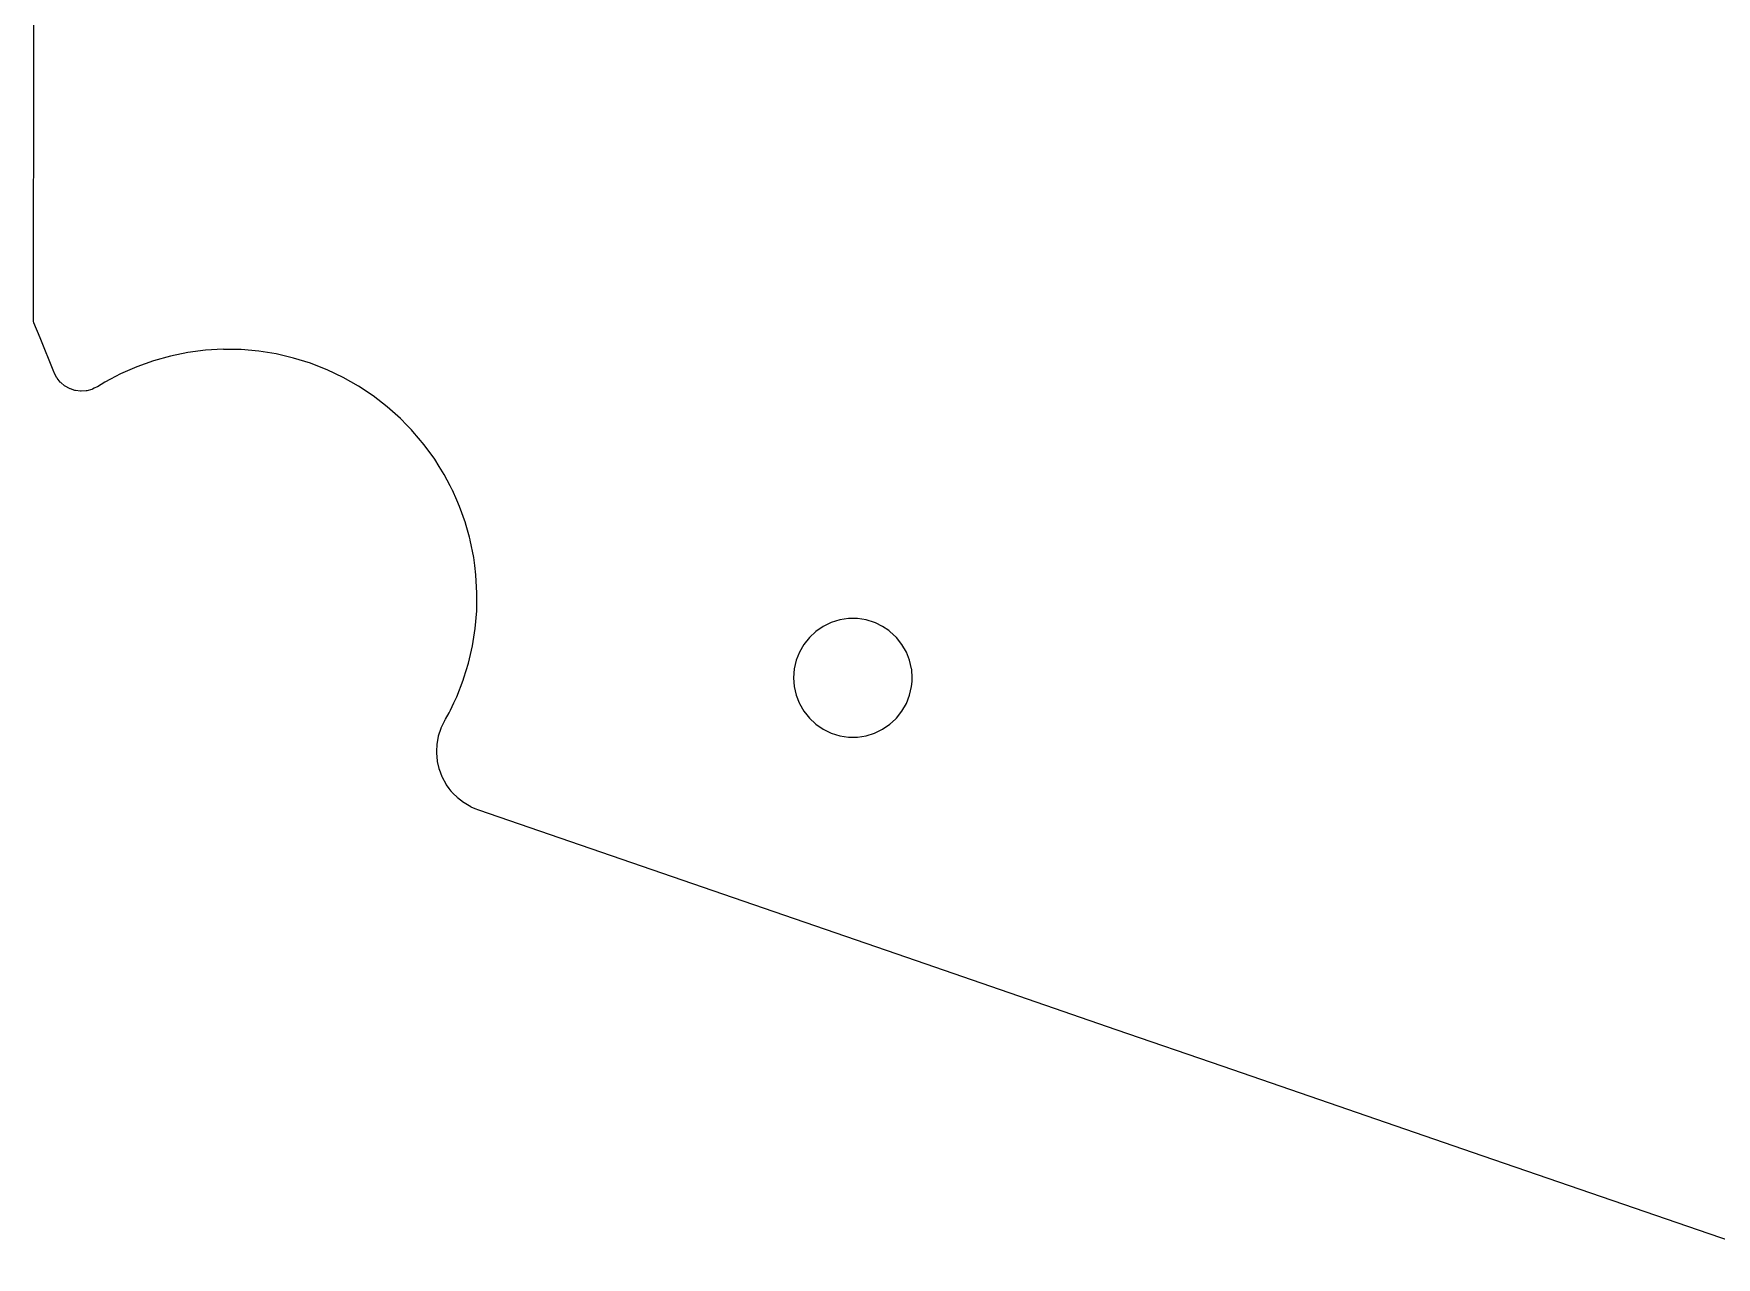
# Model space of a CAD drawing. Extents: x 51 to 261, y -150 to -32.
# Drawn here: x 156.8 to 208, y -143.5 to -106.4 of the extents above; entities that cross this region are included whole.
import ezdxf

# ---------------------------------------------------------------- set-up
doc = ezdxf.new("R2010")
doc.units = 0
doc.layers.add('BLACK', color=7, linetype='CONTINUOUS')

msp = doc.modelspace()

# ---------------------------------------------------------------- linework, layer by layer
at = {"layer": 'BLACK', "linetype": 'CONTINUOUS'}
for p, q in [((156.803451, -108.183003), (156.803879, -105.573323)), ((156.802608, -113.32402), (156.803451, -108.183003)), ((156.802403, -114.574606), (156.802608, -113.32402)), ((156.802318, -115.091963), (156.802403, -114.574606)), ((156.811377, -115.138502), (156.802318, -115.091963)), ((156.9962, -115.595088), (156.811377, -115.138502)), ((157.417145, -116.634988), (156.9962, -115.595088)), ((161.493549, -116.045332), (160.964471, -116.151625)), ((162.028842, -115.97703), (161.493549, -116.045332)), ((162.028852, -115.977029), (162.028842, -115.97703)), ((162.567651, -115.947061), (162.028852, -115.977029)), ((162.567652, -115.947061), (162.567651, -115.947061)), ((162.567653, -115.947061), (162.567652, -115.947061)), ((162.586146, -115.947352), (162.567653, -115.947061)), ((163.107215, -115.955578), (162.586146, -115.947352)), ((163.644816, -116.002541), (163.107215, -115.955578)), ((164.177675, -116.087705), (163.644816, -116.002541)), ((164.177691, -116.087708), (164.177675, -116.087705)), ((164.703133, -116.210644), (164.177691, -116.087708)), ((157.425843, -116.656476), (157.417145, -116.634988)), ((159.935776, -116.475806), (159.441357, -116.692054)), ((160.444346, -116.295357), (159.935776, -116.475806)), ((160.964471, -116.151625), (160.444346, -116.295357)), ((164.703143, -116.210647), (164.703133, -116.210644)), ((165.218469, -116.370725), (164.703143, -116.210647)), ((165.218475, -116.370727), (165.218469, -116.370725)), ((165.38708, -116.436614), (165.218475, -116.370727)), ((165.721101, -116.567141), (165.38708, -116.436614)), ((166.208421, -116.798876), (165.721101, -116.567141)), ((157.431171, -116.667924), (157.425843, -116.656476)), ((157.501687, -116.801229), (157.431171, -116.667924)), ((157.503765, -116.805157), (157.501687, -116.801229)), ((157.516908, -116.825087), (157.503765, -116.805157)), ((157.610671, -116.941178), (157.516908, -116.825087)), ((157.627388, -116.958218), (157.610671, -116.941178)), ((157.740731, -117.053407), (157.627388, -116.958218)), ((157.741656, -117.054184), (157.740731, -117.053407)), ((157.761325, -117.067703), (157.741656, -117.054184)), ((157.891875, -117.139999), (157.761325, -117.067703)), ((157.913769, -117.149497), (157.891875, -117.139999)), ((157.92229, -117.152254), (157.913769, -117.149497)), ((158.055749, -117.195432), (157.92229, -117.152254)), ((158.640809, -117.131316), (158.58975, -117.156512)), ((158.728954, -117.087817), (158.640809, -117.131316)), ((158.739422, -117.082006), (158.728954, -117.087817)), ((158.963613, -116.942999), (158.739422, -117.082006)), ((158.963619, -116.942995), (158.963613, -116.942999)), ((158.963622, -116.942994), (158.963619, -116.942995)), ((159.138487, -116.851143), (158.963622, -116.942994)), ((159.441357, -116.692054), (159.138487, -116.851143)), ((166.208428, -116.79888), (166.208421, -116.798876)), ((166.208439, -116.798885), (166.208428, -116.79888)), ((166.213006, -116.801471), (166.208439, -116.798885)), ((166.67802, -117.064782), (166.213006, -116.801471)), ((167.127451, -117.363478), (166.67802, -117.064782)), ((158.079066, -117.20056), (158.055749, -117.195432)), ((158.227211, -117.218434), (158.079066, -117.20056)), ((158.251077, -117.218999), (158.227211, -117.218434)), ((158.399906, -117.208152), (158.251077, -117.218999)), ((158.42344, -117.204132), (158.399906, -117.208152)), ((158.567426, -117.164966), (158.42344, -117.204132)), ((158.58975, -117.156512), (158.567426, -117.164966)), ((167.127456, -117.363482), (167.127451, -117.363478)), ((167.554419, -117.693434), (167.127456, -117.363482)), ((167.554422, -117.693437), (167.554419, -117.693434)), ((167.554428, -117.693442), (167.554422, -117.693437)), ((167.554443, -117.693454), (167.554428, -117.693442)), ((167.956826, -118.053029), (167.554443, -117.693454)), ((167.956829, -118.053032), (167.956826, -118.053029)), ((167.956831, -118.053034), (167.956829, -118.053032)), ((168.146404, -118.24847), (167.956831, -118.053034)), ((168.236463, -118.341314), (168.146404, -118.24847)), ((168.286259, -118.39265), (168.236463, -118.341314)), ((168.332549, -118.440371), (168.286259, -118.39265)), ((168.332566, -118.44039), (168.332549, -118.440371)), ((168.679684, -118.85349), (168.332566, -118.44039)), ((168.679698, -118.853508), (168.679684, -118.85349)), ((168.679709, -118.853521), (168.679698, -118.853508)), ((168.996531, -119.290364), (168.679709, -118.853521)), ((169.134836, -119.512876), (168.996531, -119.290364)), ((169.281404, -119.748681), (169.134836, -119.512876)), ((169.463205, -120.093855), (169.281404, -119.748681)), ((169.52983, -120.220352), (169.463205, -120.093855)), ((169.532879, -120.22614), (169.52983, -120.220352)), ((169.667659, -120.533358), (169.532879, -120.22614)), ((169.749678, -120.720311), (169.667659, -120.533358)), ((169.92746, -121.219594), (169.749678, -120.720311)), ((169.930694, -121.228676), (169.92746, -121.219594)), ((169.930701, -121.228698), (169.930694, -121.228676)), ((170.048605, -121.653513), (169.930701, -121.228698)), ((170.072888, -121.741005), (170.048605, -121.653513)), ((170.075013, -121.748661), (170.072888, -121.741005)), ((170.181894, -122.277607), (170.075013, -121.748661)), ((170.213004, -122.519269), (170.181894, -122.277607)), ((170.248755, -122.796982), (170.213004, -122.519269)), ((170.250795, -122.812826), (170.248755, -122.796982)), ((170.281366, -123.351596), (170.250795, -122.812826)), ((170.273451, -123.891174), (170.281366, -123.351596)), ((170.227091, -124.428815), (170.273451, -123.891174)), ((181.050898, -124.250865), (180.80777, -124.367949)), ((181.308766, -124.171323), (181.050898, -124.250865)), ((181.308772, -124.171321), (181.308766, -124.171323)), ((181.575603, -124.131103), (181.308772, -124.171321)), ((181.575611, -124.131103), (181.575603, -124.131103)), ((181.845469, -124.131103), (181.575611, -124.131103)), ((181.845476, -124.131103), (181.845469, -124.131103)), ((182.112307, -124.171321), (181.845476, -124.131103)), ((182.112313, -124.171323), (182.112307, -124.171321)), ((182.370185, -124.250866), (182.112313, -124.171323)), ((182.395781, -124.263193), (182.370183, -124.250866)), ((182.370183, -124.250866), (182.370185, -124.250866)), ((182.613307, -124.367947), (182.395781, -124.263193)), ((170.14252, -124.961783), (170.227091, -124.428815)), ((180.386982, -124.703513), (180.218725, -124.914501)), ((180.584798, -124.519968), (180.386982, -124.703513)), ((180.80777, -124.367949), (180.584798, -124.519968)), ((182.613308, -124.367948), (182.613307, -124.367947)), ((182.613309, -124.367949), (182.613308, -124.367948)), ((182.613315, -124.367952), (182.613309, -124.367949)), ((182.802143, -124.496693), (182.613315, -124.367952)), ((182.836281, -124.519968), (182.802143, -124.496693)), ((183.034097, -124.703513), (182.836281, -124.519968)), ((183.0341, -124.703517), (183.034097, -124.703513)), ((183.034101, -124.703518), (183.0341, -124.703517)), ((183.202355, -124.914501), (183.034101, -124.703518)), ((170.020171, -125.487366), (170.14252, -124.961783)), ((180.083796, -125.148206), (179.985206, -125.399407)), ((180.083798, -125.148202), (180.083796, -125.148206)), ((180.218725, -124.914501), (180.083798, -125.148202)), ((183.337283, -125.148205), (183.202355, -124.914501)), ((183.435874, -125.399408), (183.337283, -125.148205)), ((169.882723, -125.931598), (170.020171, -125.487366)), ((179.925156, -125.662501), (179.904991, -125.931598)), ((179.985204, -125.399414), (179.925156, -125.662501)), ((179.985206, -125.399407), (179.985204, -125.399414)), ((183.495923, -125.6625), (183.435874, -125.399408)), ((183.497151, -125.678885), (183.495923, -125.6625)), ((183.516089, -125.931598), (183.497151, -125.678885)), ((169.664814, -126.505731), (169.860665, -126.00289)), ((169.860665, -126.00289), (169.882723, -125.931598)), ((179.904991, -125.931598), (179.904991, -125.931607)), ((179.904991, -125.931607), (179.925156, -126.200704)), ((179.925156, -126.200704), (179.985204, -126.463791)), ((183.435874, -126.463798), (183.495923, -126.200706)), ((183.495923, -126.200706), (183.507534, -126.04576)), ((183.507534, -126.04576), (183.516089, -125.931607)), ((183.516089, -125.931607), (183.516089, -125.931598)), ((169.472771, -126.910751), (169.575716, -126.693638)), ((169.575716, -126.693638), (169.664814, -126.505731)), ((179.985204, -126.463791), (179.985206, -126.463798)), ((179.985206, -126.463798), (180.075412, -126.693638)), ((180.075412, -126.693638), (180.083797, -126.715001)), ((180.083797, -126.715001), (180.218725, -126.948705)), ((183.202355, -126.948705), (183.337283, -126.715001)), ((183.337283, -126.715001), (183.435874, -126.463798)), ((169.194061, -127.451663), (169.299571, -127.231364)), ((169.299571, -127.231364), (169.303412, -127.223993)), ((169.303412, -127.223993), (169.314223, -127.20485)), ((169.314222, -127.204847), (169.322219, -127.190688)), ((169.314223, -127.20485), (169.314222, -127.204847)), ((169.322219, -127.190688), (169.3224, -127.190236)), ((169.3224, -127.190236), (169.433614, -126.993332)), ((169.433614, -126.993332), (169.472771, -126.910751)), ((180.218725, -126.948705), (180.308454, -127.061221)), ((180.308454, -127.061221), (180.386982, -127.159692)), ((180.386982, -127.159692), (180.573723, -127.332961)), ((180.573723, -127.332961), (180.584799, -127.343238)), ((180.584799, -127.343238), (180.807766, -127.495254)), ((182.613315, -127.495254), (182.836281, -127.343238)), ((182.836281, -127.343238), (183.000691, -127.190688)), ((183.000691, -127.190688), (183.034097, -127.159692)), ((183.034097, -127.15969), (183.034101, -127.159688)), ((183.034097, -127.159692), (183.034097, -127.15969)), ((183.034101, -127.159688), (183.202355, -126.948705)), ((169.068338, -127.946623), (169.110447, -127.711097)), ((169.110447, -127.711097), (169.114488, -127.694889)), ((169.114488, -127.694889), (169.115457, -127.691883)), ((169.115457, -127.691883), (169.187887, -127.467154)), ((169.187887, -127.467154), (169.194061, -127.451663)), ((180.807766, -127.495254), (181.050899, -127.612341)), ((181.050899, -127.612341), (181.308768, -127.691883)), ((181.308768, -127.691883), (181.308769, -127.691883)), ((181.308769, -127.691883), (181.308772, -127.691884)), ((181.308772, -127.691884), (181.575603, -127.732102)), ((181.575603, -127.732102), (181.575608, -127.732102)), ((181.575608, -127.732102), (181.575611, -127.732103)), ((181.575611, -127.732103), (181.575612, -127.732103)), ((181.575612, -127.732103), (181.845468, -127.732103)), ((181.845468, -127.732103), (181.845469, -127.732103)), ((181.845469, -127.732103), (181.845476, -127.732102)), ((181.845476, -127.732102), (182.112307, -127.691884)), ((182.112307, -127.691884), (182.112308, -127.691883)), ((182.112308, -127.691883), (182.112312, -127.691883)), ((182.112312, -127.691883), (182.370181, -127.612341)), ((182.370181, -127.612341), (182.613315, -127.495254)), ((169.056458, -128.202251), (169.058018, -128.165166)), ((169.056882, -128.218956), (169.056458, -128.202251)), ((169.079057, -128.457166), (169.056882, -128.218956)), ((169.058018, -128.165166), (169.066515, -127.963205)), ((169.066515, -127.963205), (169.068338, -127.946623)), ((169.081723, -128.473663), (169.079057, -128.457166)), ((169.132245, -128.691704), (169.081723, -128.473663)), ((169.135729, -128.706739), (169.132245, -128.691704)), ((169.140587, -128.722721), (169.135729, -128.706739)), ((169.225447, -128.946428), (169.140587, -128.722721)), ((169.232408, -128.961605), (169.225447, -128.946428)), ((169.343756, -129.166673), (169.232408, -128.961605)), ((169.346572, -129.171859), (169.343756, -129.166673)), ((169.355516, -129.185972), (169.346572, -129.171859)), ((169.43934, -129.300385), (169.355516, -129.185972)), ((169.496911, -129.378964), (169.43934, -129.300385)), ((169.507672, -129.391747), (169.496911, -129.378964)), ((169.519689, -129.40421), (169.507672, -129.391747)), ((169.559965, -129.445981), (169.519689, -129.40421)), ((169.673733, -129.563972), (169.559965, -129.445981)), ((169.686117, -129.575193), (169.673733, -129.563972)), ((169.87383, -129.723527), (169.686117, -129.575193)), ((169.887609, -129.732981), (169.87383, -129.723527)), ((170.093564, -129.854729), (169.887609, -129.732981)), ((170.108483, -129.86224), (170.093564, -129.854729)), ((170.227791, -129.912544), (170.108483, -129.86224)), ((170.33281, -129.956822), (170.227791, -129.912544)), ((170.340621, -129.959809), (170.33281, -129.956822)), ((183.349908, -134.438284), (170.340621, -129.959809)), ((186.753117, -135.609846), (183.349908, -134.438284)), ((189.717462, -136.630328), (186.753117, -135.609846)), ((192.971341, -137.750483), (189.717462, -136.630328)), ((200.552063, -140.360163), (192.971341, -137.750483)), ((209.811749, -143.54783), (200.552063, -140.360163))]:
    msp.add_line(p, q, dxfattribs=at)

doc.saveas('drawing.dxf')
